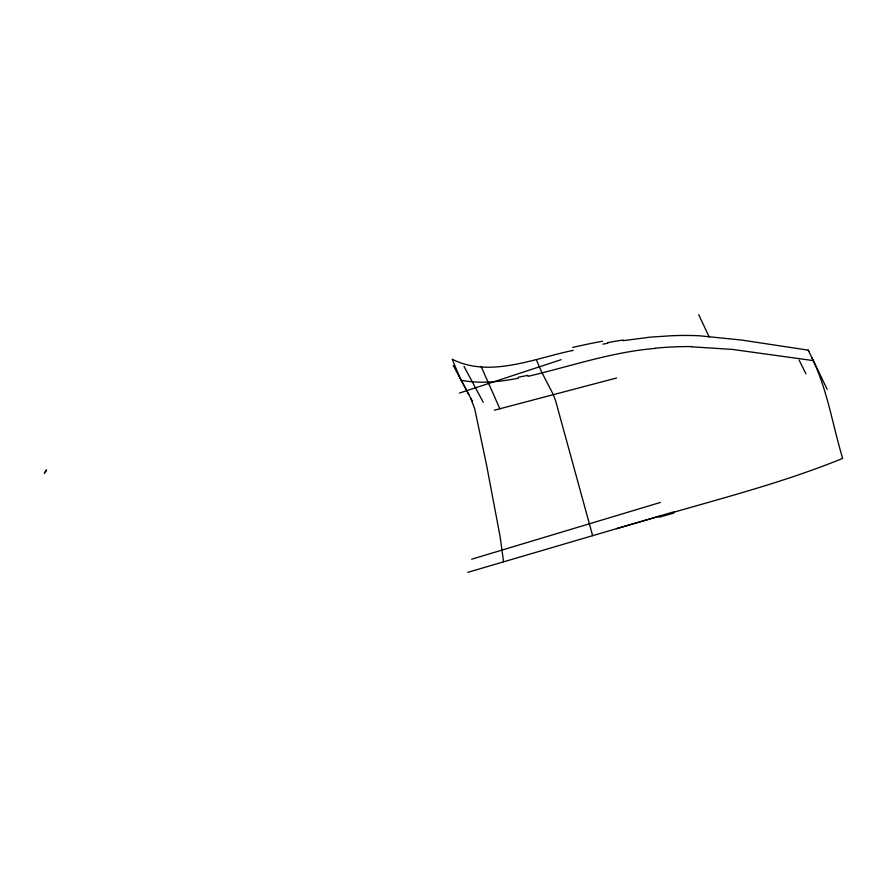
<?xml version="1.0" encoding="UTF-8"?>
<svg xmlns="http://www.w3.org/2000/svg" width="887" height="887" viewBox="0 0 887 887"><rect width="100%" height="100%" fill="white"/><g stroke="black" fill="none" stroke-linecap="round" stroke-linejoin="round"><path stroke-width="1.33" d="M459.422 393.085L561.172 359.678M471.662 559.209L660.427 502.43M467.782 572.348L674.43 511.655M616.476 528.685L659.618 516.212M573.246 350.387C534.95 358.093 490.023 378.372 452.226 359.235L459.61 377.008L468.779 394.515M674.597 511.976C731.11 495.844 788.155 480.61 842.65 458.424C832.583 424.995 827.394 389.559 812.015 357.96M494.27 410.237L616.576 377.995M527.965 376.343C570.308 366.409 611.842 351.928 655.493 348.391M602.905 344.156L607.883 343.247M518.496 378.161C499.68 381.887 480.233 383.971 461.24 380.257M623.151 340.675L650.171 337.149L673.643 335.608M691.505 346.806L732.34 349.411L813.301 360.621M808.855 351.429L808.234 350.143L741.399 340.031L699.156 335.763A324.187 301.059 -27.2 0 0 673.643 335.641M463.979 366.309L483.204 402.232M453.224 365.444L472.449 401.367M470.509 397.731L474.756 408.974L486.564 465.054L500.046 536.258L503.594 561.826M799.154 360.177L805.95 373.793M808.234 350.143L827.172 389.315M698.723 314.652L709.156 336.938M481.053 366.342L499.847 408.774M592.638 535.67L555.584 400.702L553.189 394.371L542.223 373.139A155.225 10.832 74.2 0 1 536.48 359.967M659.185 517.232A399.316 34.238 -16.2 0 1 673.798 513.096M655.482 348.17A332.88 308.998 -27.1 0 1 691.516 346.584M607.795 342.57A713.015 665.294 -28 0 1 623.073 340.009M572.68 347.449A625.834 578.18 -26.7 0 1 602.495 341.218M527.832 375.356A366.475 269.116 -16.5 0 1 518.407 377.186M44.483 472.993L44.35 473.192A33.251 32.021 -9.3 0 0 46.579 469.966L44.483 472.993"/></g></svg>
